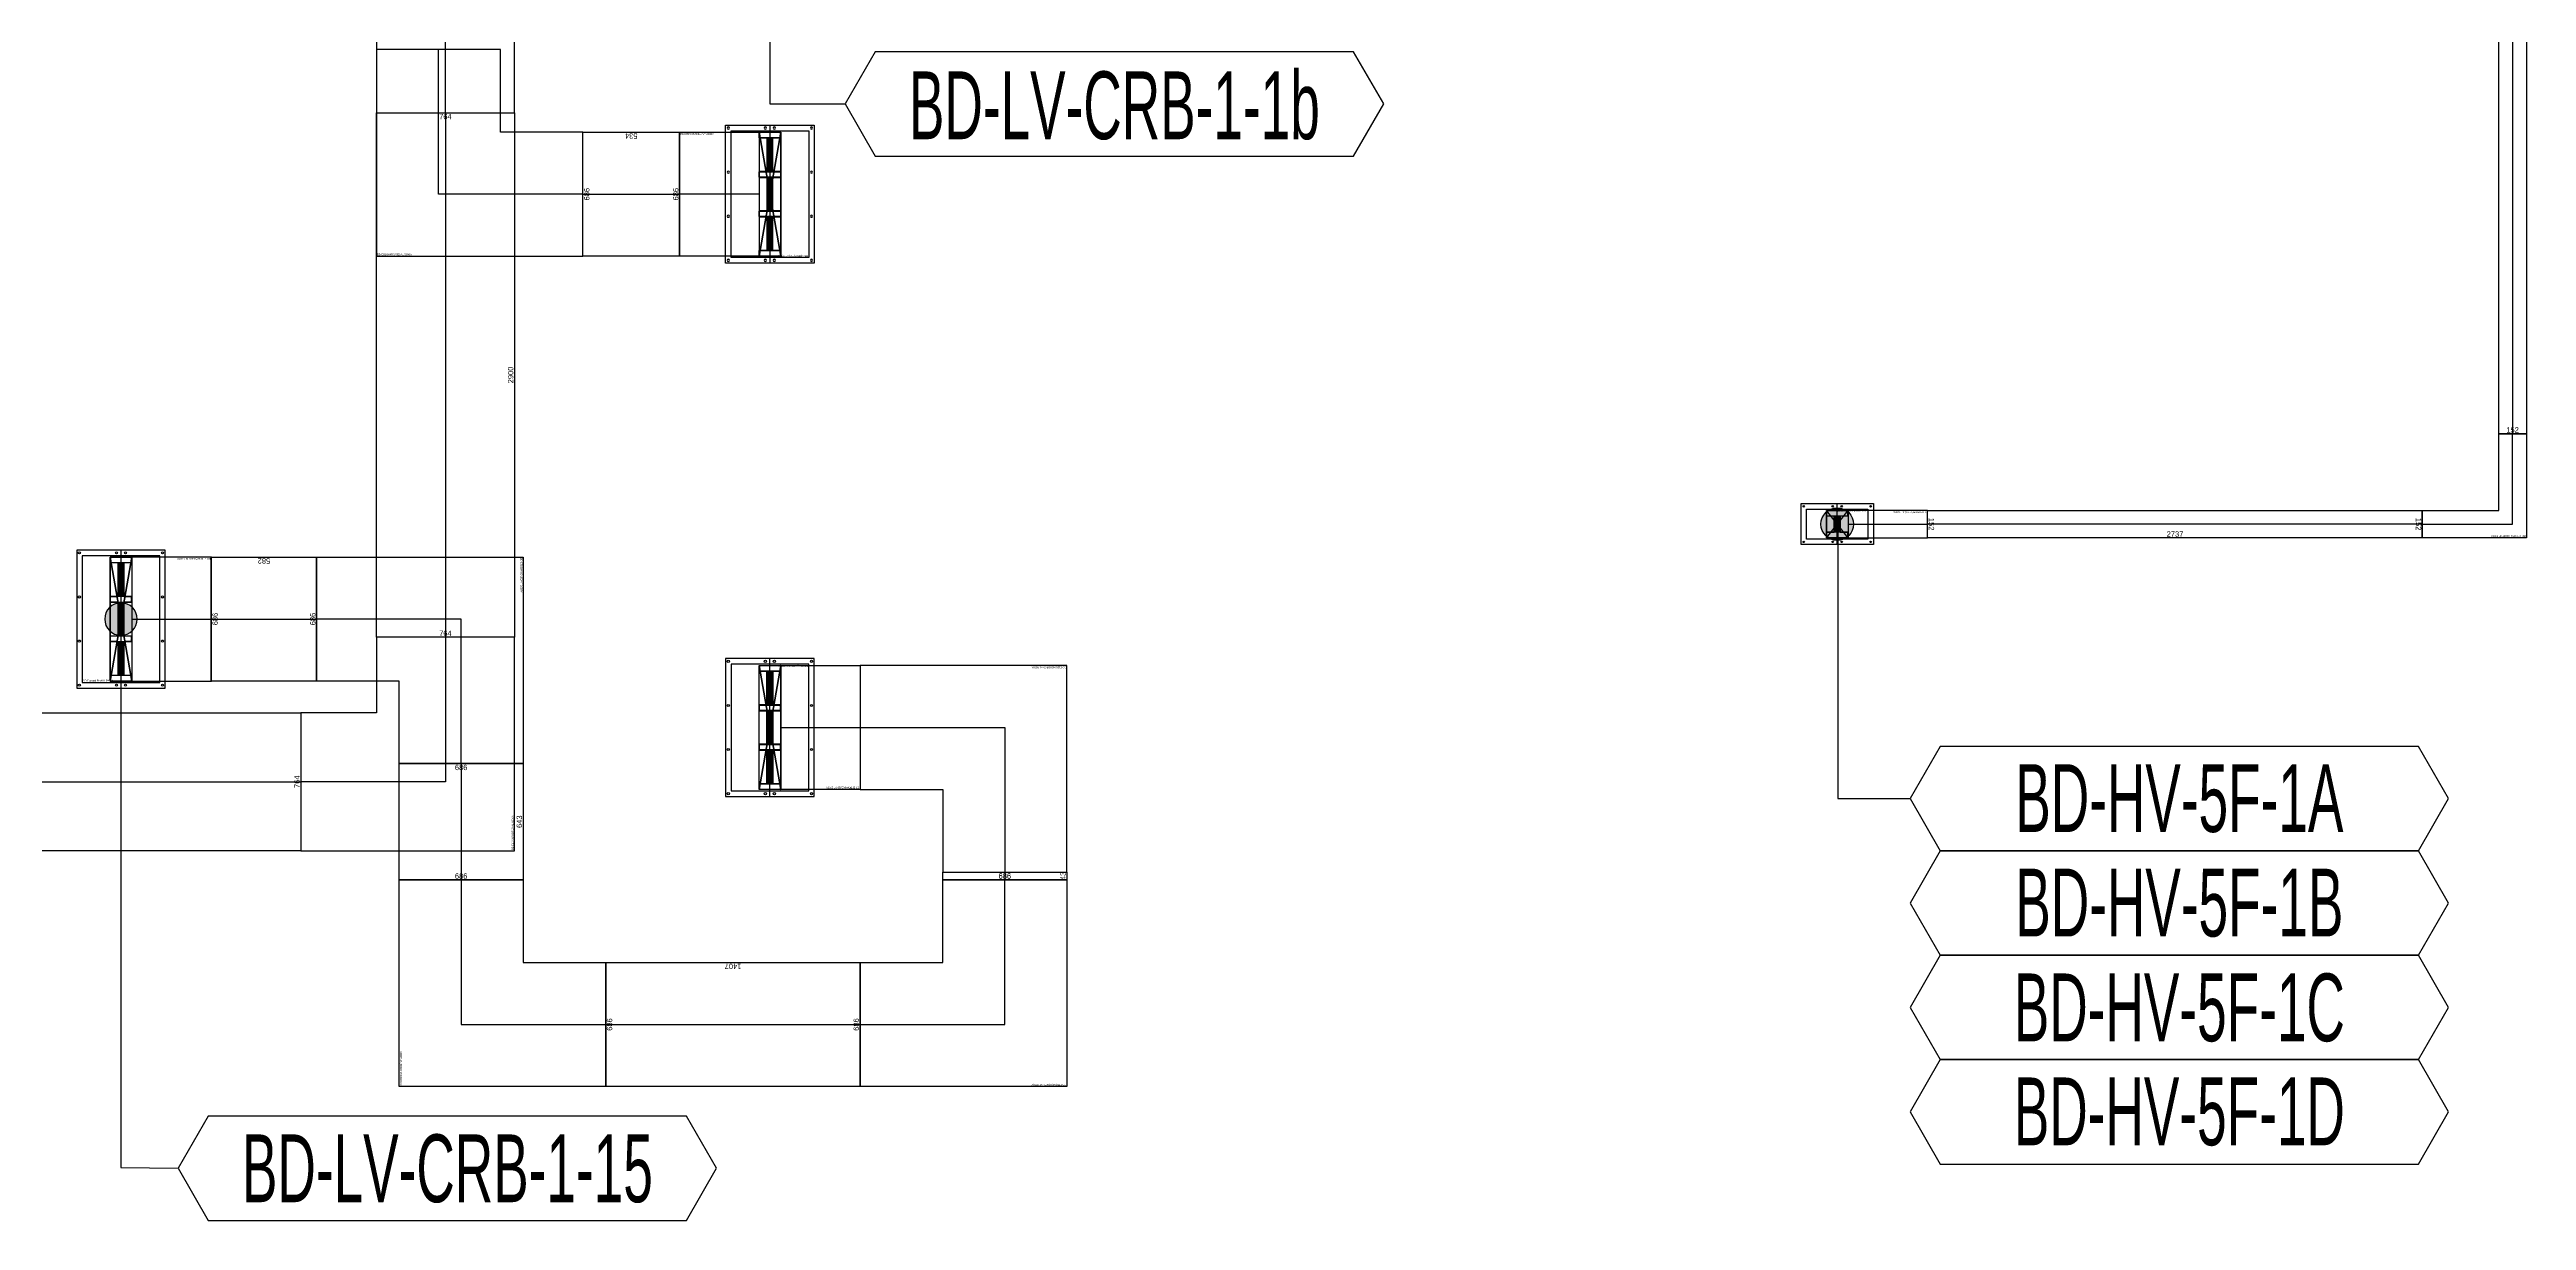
# Model space of a CAD drawing. Header units: millimetres. Extents: x 28486 to 374549, y -351975 to 868946.
# Drawn here: x 137914 to 151617, y -244622 to -238145 of the extents above; entities that cross this region are included whole.
import ezdxf
from ezdxf.enums import TextEntityAlignment as Align

# ---------------------------------------------------------------- set-up
doc = ezdxf.new("R2010")
doc.units = ezdxf.units.MM
doc.header["$LTSCALE"] = 150
doc.layers.get('Defpoints').update_dxf_attribs({"color": 150})
for name, color, linetype in [('-----27 Bus Duct_HV_IT BACK UP B', 3, 'Continuous'), ('-----27 Bus Duct_LV_380-220V', 200, 'Continuous'), ('-----27 Bus Duct_LV_380-220V_UT', 41, 'Continuous'), ('-----27 Bus Duct_LV_380-220V_UT B', 71, 'Continuous'), ('-----29 주기', 1, 'Continuous'), ('-----30 Text', 2, 'Continuous'), ('-----99 Cable Schedule', 2, 'Continuous')]:
    doc.layers.add(name, color=color, linetype=linetype)
doc.styles.add('ELEC', font='')
doc.styles.get("Standard").update_dxf_attribs({"font": ''})
doc.styles.get('ELEC').set_extended_font_data('Dotum')
doc.styles.get('Standard').set_extended_font_data('Dotum')
doc.dimstyles.new('전기통신참고용-치수', dxfattribs={"dimscale": 15, "dimtxt": 2, "dimasz": 0, "dimexe": 0, "dimexo": 0, "dimgap": 0.4, "dimtad": 4, "dimdec": 0, "dimzin": 0, "dimdsep": 46, "dimtxsty": 'Standard', "dimblk": 'NONE', "dimcen": 0, "dimse1": 1, "dimse2": 1, "dimsd1": 1, "dimsd2": 1, "dimclrd": 8, "dimclre": 8, "dimclrt": 8, "dimadec": 0, "dimazin": 0, "dimtfac": 1, "dimtdec": 0, "dimtix": 1, "dimtmove": 2, "dimatfit": 0, "dimldrblk": 'NONE', "dimfxl": 2, "dimtolj": 1, "dimtzin": 0, "dimarcsym": 0})

# ---------------------------------------------------------------- blocks, each defined once
blk = doc.blocks.new('*D712')
at = {"layer": 'Defpoints', "color": 0, "transparency": 16777216}
for p in [(0, 13651), (764, 13651), (764, 13651)]:
    blk.add_point(p, dxfattribs=at)
at = {"color": 0, "transparency": 16777216, "insert": (382, 13630), "char_height": 30, "attachment_point": 5}
blk.add_mtext('\\A1;{\\C0;764}', dxfattribs=at)
blk = doc.blocks.new('_None')
blk = doc.blocks.new('*D713')
at = {"layer": 'Defpoints', "color": 0, "transparency": 16777216}
for p in [(764, 13651), (764, 13651), (764, 10751)]:
    blk.add_point(p, dxfattribs=at)
at = {"color": 0, "transparency": 16777216, "insert": (743, 12201), "char_height": 30, "attachment_point": 5, "rotation": 90}
blk.add_mtext('\\A1;{\\C0;2900}', dxfattribs=at)
blk = doc.blocks.new('*D714')
at = {"layer": 'Defpoints', "color": 0, "transparency": 16777216}
for p in [(0, 10751), (764, 10751), (764, 10751)]:
    blk.add_point(p, dxfattribs=at)
at = {"color": 0, "transparency": 16777216, "insert": (382, 10772), "char_height": 30, "attachment_point": 5}
blk.add_mtext('\\A1;{\\C0;764}', dxfattribs=at)
blk = doc.blocks.new('*U66')
at = {"color": 1}
for p, q in [((60, 76), (-60, -76)), ((-60, 76), (60, -76))]:
    blk.add_line(p, q, dxfattribs=at)
at = {"color": 0}
blk.add_line((0, 113.5), (0, -113.5), dxfattribs=at)
for points in [[(200, -113.5), (-200, -113.5), (-200, 113.5), (200, 113.5)], [(170, -83.5), (-170, -83.5), (-170, 83.5), (170, 83.5)]]:
    blk.add_lwpolyline(points, close=True, dxfattribs=at)
at = {"color": 1}
blk.add_lwpolyline([(60, -76), (-60, -76), (-60, 76), (60, 76)], close=True, dxfattribs=at)
for points in [[(-60, -46, -0.41421356), (-58, -44), (-17.2, -44, 0.41421356), (-16.2, -43), (-16.2, 43, 0.41421356), (-17.2, 44), (-58, 44, -0.41421356), (-60, 46), (-60, 76, -0.41421356), (-59, 75), (-59, 46, 0.41421356), (-58, 45), (58, 45, 0.41421356), (59, 46), (59, 75, -0.41421356), (60, 76), (60, 46, -0.41421356), (58, 44), (17.2, 44, 0.41421356), (16.2, 43), (16.2, -43, 0.41421356), (17.2, -44), (58, -44, -0.41421356), (60, -46), (60, -76, -0.41421356), (59, -75), (59, -46, 0.41421356), (58, -45), (-58, -45, 0.41421356), (-59, -46), (-59, -75, -0.41421356), (-60, -76), (-60, -76), (-60, -76), (-60, -76)], [(-15.2, -43), (-15.2, 43, -0.41421356), (-14.2, 44), (14.2, 44, -0.41421356), (15.2, 43), (15.2, -43, -0.41421356), (14.2, -44), (-14.2, -44, -0.41421356)], [(-14.2, -42), (-14.2, 42, -0.41421356), (-13.2, 43), (-8.85, 43, -0.41421356), (-7.85, 42), (-7.85, -42, -0.41421356), (-8.85, -43), (-13.2, -43, -0.41421356)], [(-6.85, -42), (-6.85, 42, -0.41421356), (-5.85, 43), (-1.5, 43, -0.41421356), (-0.5, 42), (-0.5, -42, -0.41421356), (-1.5, -43), (-5.85, -43, -0.41421356)], [(0.5, -42), (0.5, 42, -0.41421356), (1.5, 43), (5.85, 43, -0.41421356), (6.85, 42), (6.85, -42, -0.41421356), (5.85, -43), (1.5, -43, -0.41421356)], [(7.85, -42), (7.85, 42, -0.41421356), (8.85, 43), (13.2, 43, -0.41421356), (14.2, 42), (14.2, -42, -0.41421356), (13.2, -43), (8.85, -43, -0.41421356)]]:
    blk.add_lwpolyline(points, format="xyb", close=True, dxfattribs=at)
at = {"color": 0}
for centre in [(-185, 98.5), (-25, 98.5), (25, 98.5), (185, 98.5), (-185, -98.5), (-25, -98.5), (25, -98.5), (185, -98.5)]:
    blk.add_circle(centre, 4, dxfattribs=at)
at = {"color": 0, "style": 'ELEC'}
blk.add_text('BD Flanged End-AL 1000A', height=10, dxfattribs=at).set_placement((-165, -73.5), align=Align.MIDDLE_LEFT)
blk = doc.blocks.new('*U67')
at = {"color": 1}
for p, q in [((340, 76), (220, -76)), ((220, 76), (340, -76))]:
    blk.add_line(p, q, dxfattribs=at)
at = {"color": 0}
blk.add_lwpolyline([(-220, -76), (220, -76), (220, 76), (-220, 76)], close=True, dxfattribs=at)
at = {"color": 1}
blk.add_lwpolyline([(220, 0), (-220, 0)], dxfattribs=at)
at = {"color": 0}
blk.add_lwpolyline([(220, -76), (340, -76), (340, 76), (220, 76)], dxfattribs=at)
at = {"color": 1}
for points in [[(220, -46, -0.41421356), (222, -44), (262.8, -44, 0.41421356), (263.8, -43), (263.8, 43, 0.41421356), (262.8, 44), (222, 44, -0.41421356), (220, 46), (220, 76, -0.41421356), (221, 75), (221, 46, 0.41421356), (222, 45), (338, 45, 0.41421356), (339, 46), (339, 75, -0.41421356), (340, 76), (340, 46, -0.41421356), (338, 44), (297.2, 44, 0.41421356), (296.2, 43), (296.2, -43, 0.41421356), (297.2, -44), (338, -44, -0.41421356), (340, -46), (340, -76, -0.41421356), (339, -75), (339, -46, 0.41421356), (338, -45), (222, -45, 0.41421356), (221, -46), (221, -75, -0.41421356), (220, -76), (220, -76), (220, -76), (220, -76)], [(264.8, -43), (264.8, 43, -0.41421356), (265.8, 44), (294.2, 44, -0.41421356), (295.2, 43), (295.2, -43, -0.41421356), (294.2, -44), (265.8, -44, -0.41421356)], [(265.8, -42), (265.8, 42, -0.41421356), (266.8, 43), (271.15, 43, -0.41421356), (272.15, 42), (272.15, -42, -0.41421356), (271.15, -43), (266.8, -43, -0.41421356)], [(273.15, -42), (273.15, 42, -0.41421356), (274.15, 43), (278.5, 43, -0.41421356), (279.5, 42), (279.5, -42, -0.41421356), (278.5, -43), (274.15, -43, -0.41421356)], [(280.5, -42), (280.5, 42, -0.41421356), (281.5, 43), (285.85, 43, -0.41421356), (286.85, 42), (286.85, -42, -0.41421356), (285.85, -43), (281.5, -43, -0.41421356)], [(287.85, -42), (287.85, 42, -0.41421356), (288.85, 43), (293.2, 43, -0.41421356), (294.2, 42), (294.2, -42, -0.41421356), (293.2, -43), (288.85, -43, -0.41421356)]]:
    blk.add_lwpolyline(points, format="xyb", close=True, dxfattribs=at)
at = {"color": 0, "style": 'ELEC'}
blk.add_text('BD ELBOW(VERT)-AL 1000A', height=10, dxfattribs=at).set_placement((-215, -66), align=Align.MIDDLE_LEFT)
blk = doc.blocks.new('*D604')
at = {"layer": 'Defpoints', "color": 0, "transparency": 16777216}
for p in [(0, 28), (152, 28), (152, 28)]:
    blk.add_point(p, dxfattribs=at)
at = {"color": 0, "transparency": 16777216, "insert": (76, 7), "char_height": 30, "attachment_point": 5}
blk.add_mtext('\\A1;{\\C0;152}', dxfattribs=at)
blk = doc.blocks.new('*D605')
at = {"layer": 'Defpoints', "color": 0, "transparency": 16777216}
for p in [(152, 28), (152, 28), (152, -2709)]:
    blk.add_point(p, dxfattribs=at)
at = {"color": 0, "transparency": 16777216, "insert": (131, -1340), "char_height": 30, "attachment_point": 5, "rotation": 90}
blk.add_mtext('\\A1;{\\C0;2737}', dxfattribs=at)
blk = doc.blocks.new('*D606')
at = {"layer": 'Defpoints', "color": 0, "transparency": 16777216}
for p in [(0, -2709), (152, -2709), (152, -2709)]:
    blk.add_point(p, dxfattribs=at)
at = {"color": 0, "transparency": 16777216, "insert": (76, -2688), "char_height": 30, "attachment_point": 5}
blk.add_mtext('\\A1;{\\C0;152}', dxfattribs=at)
blk = doc.blocks.new('A$C9a0ab699')
h = blk.add_hatch(color=0)
edge = h.paths.add_edge_path()
edge.add_arc((0, 0), 64, 720, 1080, ccw=False)
at = {"color": 0}
blk.add_circle((0, 0), 64, dxfattribs=at)
blk = doc.blocks.new('*U68')
at = {"color": 0}
blk.add_lwpolyline([(-76, -76), (500, -76), (500, 76), (76, 76), (76, 500), (-76, 500)], close=True, dxfattribs=at)
at = {"color": 1}
blk.add_lwpolyline([(500, 0), (0, 0), (0, 500)], dxfattribs=at)
at = {"color": 0, "style": 'ELEC'}
blk.add_text('BD ELBOW(HORIZ)-AL 1000A', height=10, dxfattribs=at).set_placement((-71, -66), align=Align.MIDDLE_LEFT)
blk = doc.blocks.new('*D600')
at = {"layer": 'Defpoints', "color": 0, "transparency": 16777216}
for p in [(0, 38737), (152, 38737), (152, 38737)]:
    blk.add_point(p, dxfattribs=at)
at = {"color": 0, "transparency": 16777216, "insert": (76, 38716), "char_height": 30, "attachment_point": 5}
blk.add_mtext('\\A1;{\\C0;152}', dxfattribs=at)
blk = doc.blocks.new('*D601')
at = {"layer": 'Defpoints', "color": 0, "transparency": 16777216}
for p in [(152, 38737), (152, 38737), (152, 28551)]:
    blk.add_point(p, dxfattribs=at)
at = {"color": 0, "transparency": 16777216, "insert": (131, 33644), "char_height": 30, "attachment_point": 5, "rotation": 90}
blk.add_mtext('\\A1;{\\C0;10186}', dxfattribs=at)
blk = doc.blocks.new('*D602')
at = {"layer": 'Defpoints', "color": 0, "transparency": 16777216}
for p in [(0, 28551), (152, 28551), (152, 28551)]:
    blk.add_point(p, dxfattribs=at)
at = {"color": 0, "transparency": 16777216, "insert": (76, 28572), "char_height": 30, "attachment_point": 5}
blk.add_mtext('\\A1;{\\C0;152}', dxfattribs=at)
blk = doc.blocks.new('*U79')
at = {"color": 1}
for p, q in [((60, 343), (-60, -343)), ((-60, 343), (60, -343))]:
    blk.add_line(p, q, dxfattribs=at)
at = {"color": 0}
blk.add_line((0, 381.5), (0, -381.5), dxfattribs=at)
for points in [[(-245, -381.5), (245, -381.5), (245, 381.5), (-245, 381.5)], [(-215, -350.5), (215, -350.5), (215, 350.5), (-215, 350.5)]]:
    blk.add_lwpolyline(points, close=True, dxfattribs=at)
at = {"color": 1}
blk.add_lwpolyline([(60, -343), (-60, -343), (-60, 343), (60, 343)], close=True, dxfattribs=at)
for points in [[(-60, 123, -0.41421356), (-58, 125), (-17.2, 125, 0.41421356), (-16.2, 126), (-16.2, 310, 0.41421356), (-17.2, 311), (-58, 311, -0.41421356), (-60, 313), (-60, 343, -0.41421356), (-59, 342), (-59, 313, 0.41421356), (-58, 312), (58, 312, 0.41421356), (59, 313), (59, 342, -0.41421356), (60, 343), (60, 313, -0.41421356), (58, 311), (17.2, 311, 0.41421356), (16.2, 310), (16.2, 126, 0.41421356), (17.2, 125), (58, 125, -0.41421356), (60, 123), (60, 111, -0.41421356), (59, 112), (59, 123, 0.41421356), (58, 124), (-58, 124, 0.41421356), (-59, 123), (-59, 112, -0.41421356), (-60, 111), (-60, 111), (-60, 111), (-60, 111)], [(-15.2, 126), (-15.2, 310, -0.41421356), (-14.2, 311), (14.2, 311, -0.41421356), (15.2, 310), (15.2, 126, -0.41421356), (14.2, 125), (-14.2, 125, -0.41421356)], [(-14.2, 127), (-14.2, 309, -0.41421356), (-13.2, 310), (-8.85, 310, -0.41421356), (-7.85, 309), (-7.85, 127, -0.41421356), (-8.85, 126), (-13.2, 126, -0.41421356)], [(-6.85, 127), (-6.85, 309, -0.41421356), (-5.85, 310), (-1.5, 310, -0.41421356), (-0.5, 309), (-0.5, 127, -0.41421356), (-1.5, 126), (-5.85, 126, -0.41421356)], [(0.5, 127), (0.5, 309, -0.41421356), (1.5, 310), (5.85, 310, -0.41421356), (6.85, 309), (6.85, 127, -0.41421356), (5.85, 126), (1.5, 126, -0.41421356)], [(7.85, 127), (7.85, 309, -0.41421356), (8.85, 310), (13.2, 310, -0.41421356), (14.2, 309), (14.2, 127, -0.41421356), (13.2, 126), (8.85, 126, -0.41421356)], [(-60, -95, -0.41421356), (-58, -93), (-17.2, -93, 0.41421356), (-16.2, -92), (-16.2, 92, 0.41421356), (-17.2, 93), (-58, 93, -0.41421356), (-60, 95), (-60, 109, -0.41421356), (-59, 108), (-59, 95, 0.41421356), (-58, 94), (58, 94, 0.41421356), (59, 95), (59, 108, -0.41421356), (60, 109), (60, 95, -0.41421356), (58, 93), (17.2, 93, 0.41421356), (16.2, 92), (16.2, -92, 0.41421356), (17.2, -93), (58, -93, -0.41421356), (60, -95), (60, -108, -0.41421356), (59, -107), (59, -95, 0.41421356), (58, -94), (-58, -94, 0.41421356), (-59, -95), (-59, -107, -0.41421356), (-60, -108), (-60, -108), (-60, -108), (-60, -108)], [(-15.2, -92), (-15.2, 92, -0.41421356), (-14.2, 93), (14.2, 93, -0.41421356), (15.2, 92), (15.2, -92, -0.41421356), (14.2, -93), (-14.2, -93, -0.41421356)], [(-14.2, -91), (-14.2, 91, -0.41421356), (-13.2, 92), (-8.85, 92, -0.41421356), (-7.85, 91), (-7.85, -91, -0.41421356), (-8.85, -92), (-13.2, -92, -0.41421356)], [(-6.85, -91), (-6.85, 91, -0.41421356), (-5.85, 92), (-1.5, 92, -0.41421356), (-0.5, 91), (-0.5, -91, -0.41421356), (-1.5, -92), (-5.85, -92, -0.41421356)], [(0.5, -91), (0.5, 91, -0.41421356), (1.5, 92), (5.85, 92, -0.41421356), (6.85, 91), (6.85, -91, -0.41421356), (5.85, -92), (1.5, -92, -0.41421356)], [(7.85, -91), (7.85, 91, -0.41421356), (8.85, 92), (13.2, 92, -0.41421356), (14.2, 91), (14.2, -91, -0.41421356), (13.2, -92), (8.85, -92, -0.41421356)], [(-60, -313, -0.41421356), (-58, -311), (-17.2, -311, 0.41421356), (-16.2, -310), (-16.2, -126, 0.41421356), (-17.2, -125), (-58, -125, -0.41421356), (-60, -123), (-60, -110, -0.41421356), (-59, -111), (-59, -123, 0.41421356), (-58, -124), (58, -124, 0.41421356), (59, -123), (59, -111, -0.41421356), (60, -110), (60, -123, -0.41421356), (58, -125), (17.2, -125, 0.41421356), (16.2, -126), (16.2, -310, 0.41421356), (17.2, -311), (58, -311, -0.41421356), (60, -313), (60, -343, -0.41421356), (59, -342), (59, -313, 0.41421356), (58, -312), (-58, -312, 0.41421356), (-59, -313), (-59, -342, -0.41421356), (-60, -343), (-60, -343), (-60, -343), (-60, -343)], [(-15.2, -310), (-15.2, -126, -0.41421356), (-14.2, -125), (14.2, -125, -0.41421356), (15.2, -126), (15.2, -310, -0.41421356), (14.2, -311), (-14.2, -311, -0.41421356)], [(-14.2, -309), (-14.2, -127, -0.41421356), (-13.2, -126), (-8.85, -126, -0.41421356), (-7.85, -127), (-7.85, -309, -0.41421356), (-8.85, -310), (-13.2, -310, -0.41421356)], [(-6.85, -309), (-6.85, -127, -0.41421356), (-5.85, -126), (-1.5, -126, -0.41421356), (-0.5, -127), (-0.5, -309, -0.41421356), (-1.5, -310), (-5.85, -310, -0.41421356)], [(0.5, -309), (0.5, -127, -0.41421356), (1.5, -126), (5.85, -126, -0.41421356), (6.85, -127), (6.85, -309, -0.41421356), (5.85, -310), (1.5, -310, -0.41421356)], [(7.85, -309), (7.85, -127, -0.41421356), (8.85, -126), (13.2, -126, -0.41421356), (14.2, -127), (14.2, -309, -0.41421356), (13.2, -310), (8.85, -310, -0.41421356)]]:
    blk.add_lwpolyline(points, format="xyb", close=True, dxfattribs=at)
at = {"color": 0}
for centre in [(-230, 366), (-25, 366), (25, 366), (230, 366), (-230, 122), (230, 122), (-230, -122), (230, -122), (-230, -366), (-25, -366), (25, -366), (230, -366)]:
    blk.add_circle(centre, 6, dxfattribs=at)
at = {"color": 0, "style": 'ELEC'}
blk.add_text('BD Flanged End-AL 5000A', height=10, dxfattribs=at).set_placement((-210, -340.5), align=Align.MIDDLE_LEFT)
blk = doc.blocks.new('*U69')
at = {"color": 1}
for p, q in [((340, 343), (220, -343)), ((220, 343), (340, -343))]:
    blk.add_line(p, q, dxfattribs=at)
at = {"color": 0}
blk.add_lwpolyline([(-220, -343), (220, -343), (220, 343), (-220, 343)], close=True, dxfattribs=at)
blk.add_lwpolyline([(220, -343), (340, -343), (340, 343), (220, 343)], dxfattribs=at)
at = {"color": 1}
for points in [[(220, 123, -0.41421356), (222, 125), (262.8, 125, 0.41421356), (263.8, 126), (263.8, 310, 0.41421356), (262.8, 311), (222, 311, -0.41421356), (220, 313), (220, 343, -0.41421356), (221, 342), (221, 313, 0.41421356), (222, 312), (338, 312, 0.41421356), (339, 313), (339, 342, -0.41421356), (340, 343), (340, 313, -0.41421356), (338, 311), (297.2, 311, 0.41421356), (296.2, 310), (296.2, 126, 0.41421356), (297.2, 125), (338, 125, -0.41421356), (340, 123), (340, 111, -0.41421356), (339, 112), (339, 123, 0.41421356), (338, 124), (222, 124, 0.41421356), (221, 123), (221, 112, -0.41421356), (220, 111), (220, 111), (220, 111), (220, 111)], [(264.8, 126), (264.8, 310, -0.41421356), (265.8, 311), (294.2, 311, -0.41421356), (295.2, 310), (295.2, 126, -0.41421356), (294.2, 125), (265.8, 125, -0.41421356)], [(265.8, 127), (265.8, 309, -0.41421356), (266.8, 310), (271.15, 310, -0.41421356), (272.15, 309), (272.15, 127, -0.41421356), (271.15, 126), (266.8, 126, -0.41421356)], [(273.15, 127), (273.15, 309, -0.41421356), (274.15, 310), (278.5, 310, -0.41421356), (279.5, 309), (279.5, 127, -0.41421356), (278.5, 126), (274.15, 126, -0.41421356)], [(280.5, 127), (280.5, 309, -0.41421356), (281.5, 310), (285.85, 310, -0.41421356), (286.85, 309), (286.85, 127, -0.41421356), (285.85, 126), (281.5, 126, -0.41421356)], [(287.85, 127), (287.85, 309, -0.41421356), (288.85, 310), (293.2, 310, -0.41421356), (294.2, 309), (294.2, 127, -0.41421356), (293.2, 126), (288.85, 126, -0.41421356)], [(220, -95, -0.41421356), (222, -93), (262.8, -93, 0.41421356), (263.8, -92), (263.8, 92, 0.41421356), (262.8, 93), (222, 93, -0.41421356), (220, 95), (220, 109, -0.41421356), (221, 108), (221, 95, 0.41421356), (222, 94), (338, 94, 0.41421356), (339, 95), (339, 108, -0.41421356), (340, 109), (340, 95, -0.41421356), (338, 93), (297.2, 93, 0.41421356), (296.2, 92), (296.2, -92, 0.41421356), (297.2, -93), (338, -93, -0.41421356), (340, -95), (340, -108, -0.41421356), (339, -107), (339, -95, 0.41421356), (338, -94), (222, -94, 0.41421356), (221, -95), (221, -107, -0.41421356), (220, -108), (220, -108), (220, -108), (220, -108)], [(264.8, -92), (264.8, 92, -0.41421356), (265.8, 93), (294.2, 93, -0.41421356), (295.2, 92), (295.2, -92, -0.41421356), (294.2, -93), (265.8, -93, -0.41421356)], [(265.8, -91), (265.8, 91, -0.41421356), (266.8, 92), (271.15, 92, -0.41421356), (272.15, 91), (272.15, -91, -0.41421356), (271.15, -92), (266.8, -92, -0.41421356)], [(273.15, -91), (273.15, 91, -0.41421356), (274.15, 92), (278.5, 92, -0.41421356), (279.5, 91), (279.5, -91, -0.41421356), (278.5, -92), (274.15, -92, -0.41421356)], [(280.5, -91), (280.5, 91, -0.41421356), (281.5, 92), (285.85, 92, -0.41421356), (286.85, 91), (286.85, -91, -0.41421356), (285.85, -92), (281.5, -92, -0.41421356)], [(287.85, -91), (287.85, 91, -0.41421356), (288.85, 92), (293.2, 92, -0.41421356), (294.2, 91), (294.2, -91, -0.41421356), (293.2, -92), (288.85, -92, -0.41421356)], [(220, -313, -0.41421356), (222, -311), (262.8, -311, 0.41421356), (263.8, -310), (263.8, -126, 0.41421356), (262.8, -125), (222, -125, -0.41421356), (220, -123), (220, -110, -0.41421356), (221, -111), (221, -123, 0.41421356), (222, -124), (338, -124, 0.41421356), (339, -123), (339, -111, -0.41421356), (340, -110), (340, -123, -0.41421356), (338, -125), (297.2, -125, 0.41421356), (296.2, -126), (296.2, -310, 0.41421356), (297.2, -311), (338, -311, -0.41421356), (340, -313), (340, -343, -0.41421356), (339, -342), (339, -313, 0.41421356), (338, -312), (222, -312, 0.41421356), (221, -313), (221, -342, -0.41421356), (220, -343), (220, -343), (220, -343), (220, -343)], [(264.8, -310), (264.8, -126, -0.41421356), (265.8, -125), (294.2, -125, -0.41421356), (295.2, -126), (295.2, -310, -0.41421356), (294.2, -311), (265.8, -311, -0.41421356)], [(265.8, -309), (265.8, -127, -0.41421356), (266.8, -126), (271.15, -126, -0.41421356), (272.15, -127), (272.15, -309, -0.41421356), (271.15, -310), (266.8, -310, -0.41421356)], [(273.15, -309), (273.15, -127, -0.41421356), (274.15, -126), (278.5, -126, -0.41421356), (279.5, -127), (279.5, -309, -0.41421356), (278.5, -310), (274.15, -310, -0.41421356)], [(280.5, -309), (280.5, -127, -0.41421356), (281.5, -126), (285.85, -126, -0.41421356), (286.85, -127), (286.85, -309, -0.41421356), (285.85, -310), (281.5, -310, -0.41421356)], [(287.85, -309), (287.85, -127, -0.41421356), (288.85, -126), (293.2, -126, -0.41421356), (294.2, -127), (294.2, -309, -0.41421356), (293.2, -310), (288.85, -310, -0.41421356)]]:
    blk.add_lwpolyline(points, format="xyb", close=True, dxfattribs=at)
blk.add_lwpolyline([(220, 0), (-220, 0)], dxfattribs=at)
at = {"color": 0, "style": 'ELEC'}
blk.add_text('BD ELBOW(VERT)-AL 5000A', height=10, dxfattribs=at).set_placement((-215, -333), align=Align.MIDDLE_LEFT)
blk = doc.blocks.new('*U21')
at = {"color": 0}
blk.add_lwpolyline([(-800, -382), (-382, -382), (-382, -800), (382, -800), (382, -382), (800, -382), (800, 382), (-800, 382)], close=True, dxfattribs=at)
at = {"color": 1}
for points in [[(-800, 0), (800, 0)], [(0, 0), (0, -800)]]:
    blk.add_lwpolyline(points, dxfattribs=at)
at = {"color": 0, "style": 'ELEC'}
blk.add_text('BD TEE(HORIZ)-AL 6300A', height=10, dxfattribs=at).set_placement((0, 10), align=Align.MIDDLE)
blk = doc.blocks.new('*D700')
at = {"layer": 'Defpoints', "color": 0, "transparency": 16777216}
for p in [(0, 9085), (764, 9085), (764, 9085)]:
    blk.add_point(p, dxfattribs=at)
at = {"color": 0, "transparency": 16777216, "insert": (382, 9064), "char_height": 30, "attachment_point": 5}
blk.add_mtext('\\A1;{\\C0;764}', dxfattribs=at)
blk = doc.blocks.new('*D701')
at = {"layer": 'Defpoints', "color": 0, "transparency": 16777216}
for p in [(764, 9085), (764, 9085), (764, 1279)]:
    blk.add_point(p, dxfattribs=at)
at = {"color": 0, "transparency": 16777216, "insert": (743, 5182), "char_height": 30, "attachment_point": 5, "rotation": 90}
blk.add_mtext('\\A1;{\\C0;7805}', dxfattribs=at)
blk = doc.blocks.new('*D702')
at = {"layer": 'Defpoints', "color": 0, "transparency": 16777216}
for p in [(0, 1279), (764, 1279), (764, 1279)]:
    blk.add_point(p, dxfattribs=at)
at = {"color": 0, "transparency": 16777216, "insert": (382, 1300), "char_height": 30, "attachment_point": 5}
blk.add_mtext('\\A1;{\\C0;764}', dxfattribs=at)
blk = doc.blocks.new('*U15')
at = {"color": 0}
blk.add_lwpolyline([(-382, -382), (800, -382), (800, 382), (382, 382), (382, 800), (-382, 800)], close=True, dxfattribs=at)
at = {"color": 1}
blk.add_lwpolyline([(800, 0), (0, 0), (0, 800)], dxfattribs=at)
at = {"color": 0, "style": 'ELEC'}
blk.add_text('BD ELBOW(HORIZ)-AL 6300A', height=10, dxfattribs=at).set_placement((-377, -372), align=Align.MIDDLE_LEFT)
blk = doc.blocks.new('*U74')
at = {"color": 0}
blk.add_lwpolyline([(-343, -343), (800, -343), (800, 343), (343, 343), (343, 800), (-343, 800)], close=True, dxfattribs=at)
at = {"color": 1}
blk.add_lwpolyline([(800, 0), (0, 0), (0, 800)], dxfattribs=at)
at = {"color": 0, "style": 'ELEC'}
blk.add_text('BD ELBOW(HORIZ)-AL 5000A', height=10, dxfattribs=at).set_placement((-338, -333), align=Align.MIDDLE_LEFT)
blk = doc.blocks.new('*D992')
at = {"layer": 'Defpoints', "color": 0, "transparency": 16777216}
for p in [(0, 45395), (686, 45395), (686, 45395)]:
    blk.add_point(p, dxfattribs=at)
at = {"color": 0, "transparency": 16777216, "insert": (343, 45374), "char_height": 30, "attachment_point": 5}
blk.add_mtext('\\A1;{\\C0;686}', dxfattribs=at)
blk = doc.blocks.new('*D993')
at = {"layer": 'Defpoints', "color": 0, "transparency": 16777216}
for p in [(686, 45395), (686, 45395), (686, 44861)]:
    blk.add_point(p, dxfattribs=at)
at = {"color": 0, "transparency": 16777216, "insert": (665, 45128), "char_height": 30, "attachment_point": 5, "rotation": 90}
blk.add_mtext('\\A1;{\\C0;534}', dxfattribs=at)
blk = doc.blocks.new('*D994')
at = {"layer": 'Defpoints', "color": 0, "transparency": 16777216}
for p in [(0, 44861), (686, 44861), (686, 44861)]:
    blk.add_point(p, dxfattribs=at)
at = {"color": 0, "transparency": 16777216, "insert": (343, 44882), "char_height": 30, "attachment_point": 5}
blk.add_mtext('\\A1;{\\C0;686}', dxfattribs=at)
blk = doc.blocks.new('*D454')
at = {"layer": 'Defpoints', "color": 0, "transparency": 16777216}
for p in [(0, -1840), (686, -1840), (686, -1840)]:
    blk.add_point(p, dxfattribs=at)
at = {"color": 0, "transparency": 16777216, "insert": (343, -1861), "char_height": 30, "attachment_point": 5}
blk.add_mtext('\\A1;{\\C0;686}', dxfattribs=at)
blk = doc.blocks.new('*D455')
at = {"layer": 'Defpoints', "color": 0, "transparency": 16777216}
for p in [(686, -1840), (686, -1840), (686, -2422)]:
    blk.add_point(p, dxfattribs=at)
at = {"color": 0, "transparency": 16777216, "insert": (665, -2131), "char_height": 30, "attachment_point": 5, "rotation": 90}
blk.add_mtext('\\A1;{\\C0;582}', dxfattribs=at)
blk = doc.blocks.new('*D456')
at = {"layer": 'Defpoints', "color": 0, "transparency": 16777216}
for p in [(0, -2422), (686, -2422), (686, -2422)]:
    blk.add_point(p, dxfattribs=at)
at = {"color": 0, "transparency": 16777216, "insert": (343, -2401), "char_height": 30, "attachment_point": 5}
blk.add_mtext('\\A1;{\\C0;686}', dxfattribs=at)
blk = doc.blocks.new('*D1024')
at = {"layer": 'Defpoints', "color": 0, "transparency": 16777216}
for p in [(0, -1015), (686, -1015), (686, -1015)]:
    blk.add_point(p, dxfattribs=at)
at = {"color": 0, "transparency": 16777216, "insert": (343, -1036), "char_height": 30, "attachment_point": 5}
blk.add_mtext('\\A1;{\\C0;686}', dxfattribs=at)
blk = doc.blocks.new('*D1025')
at = {"layer": 'Defpoints', "color": 0, "transparency": 16777216}
for p in [(686, -1015), (686, -1015), (686, -2422)]:
    blk.add_point(p, dxfattribs=at)
at = {"color": 0, "transparency": 16777216, "insert": (665, -1719), "char_height": 30, "attachment_point": 5, "rotation": 90}
blk.add_mtext('\\A1;{\\C0;1407}', dxfattribs=at)
blk = doc.blocks.new('*D1026')
at = {"layer": 'Defpoints', "color": 0, "transparency": 16777216}
for p in [(0, -2422), (686, -2422), (686, -2422)]:
    blk.add_point(p, dxfattribs=at)
at = {"color": 0, "transparency": 16777216, "insert": (343, -2401), "char_height": 30, "attachment_point": 5}
blk.add_mtext('\\A1;{\\C0;686}', dxfattribs=at)
blk = doc.blocks.new('*D1016')
at = {"layer": 'Defpoints', "color": 0, "transparency": 16777216}
for p in [(0, -1840), (686, -1840), (686, -1840)]:
    blk.add_point(p, dxfattribs=at)
at = {"color": 0, "transparency": 16777216, "insert": (343, -1861), "char_height": 30, "attachment_point": 5}
blk.add_mtext('\\A1;{\\C0;686}', dxfattribs=at)
blk = doc.blocks.new('*D1017')
at = {"layer": 'Defpoints', "color": 0, "transparency": 16777216}
for p in [(686, -1840), (686, -1840), (686, -1883)]:
    blk.add_point(p, dxfattribs=at)
at = {"color": 0, "transparency": 16777216, "insert": (665, -1861), "char_height": 30, "attachment_point": 5, "rotation": 90}
blk.add_mtext('\\A1;{\\C0;43}', dxfattribs=at)
blk = doc.blocks.new('*D1018')
at = {"layer": 'Defpoints', "color": 0, "transparency": 16777216}
for p in [(0, -1883), (686, -1883), (686, -1883)]:
    blk.add_point(p, dxfattribs=at)
at = {"color": 0, "transparency": 16777216, "insert": (343, -1862), "char_height": 30, "attachment_point": 5}
blk.add_mtext('\\A1;{\\C0;686}', dxfattribs=at)
blk = doc.blocks.new('*D1020')
at = {"layer": 'Defpoints', "color": 0, "transparency": 16777216}
for p in [(0, -1840), (686, -1840), (686, -1840)]:
    blk.add_point(p, dxfattribs=at)
at = {"color": 0, "transparency": 16777216, "insert": (343, -1861), "char_height": 30, "attachment_point": 5}
blk.add_mtext('\\A1;{\\C0;686}', dxfattribs=at)
blk = doc.blocks.new('*D1021')
at = {"layer": 'Defpoints', "color": 0, "transparency": 16777216}
for p in [(686, -1840), (686, -1840), (686, -2483)]:
    blk.add_point(p, dxfattribs=at)
at = {"color": 0, "transparency": 16777216, "insert": (665, -2161), "char_height": 30, "attachment_point": 5, "rotation": 90}
blk.add_mtext('\\A1;{\\C0;643}', dxfattribs=at)
blk = doc.blocks.new('*D1022')
at = {"layer": 'Defpoints', "color": 0, "transparency": 16777216}
for p in [(0, -2483), (686, -2483), (686, -2483)]:
    blk.add_point(p, dxfattribs=at)
at = {"color": 0, "transparency": 16777216, "insert": (343, -2462), "char_height": 30, "attachment_point": 5}
blk.add_mtext('\\A1;{\\C0;686}', dxfattribs=at)
blk = doc.blocks.new('*U711')
at = {"color": 1}
blk.add_line((382, 13651.4), (382, 10751.4), dxfattribs=at)
at = {"color": 0}
blk.add_lwpolyline([(764, 10751.4), (0, 10751.4), (0, 13651.4), (764, 13651.4)], close=True, dxfattribs=at)
for base, p1, p2, override, picture, middle in [((764, 13651.4), (0, 13651.4), (764, 13651.4), {"dimtxsty": 'Standard', "dimclrd": 0, "dimclre": 0, "dimclrt": 0}, '*D712', (382, 13630.3)), ((764, 10751.4), (0, 10751.4), (764, 10751.4), {"dimtad": 1, "dimtxsty": 'Standard', "dimclrd": 0, "dimclre": 0, "dimclrt": 0}, '*D714', (382, 10772.4))]:
    dim = blk.add_linear_dim(base=base, p1=p1, p2=p2, text='{\\C0;<>}', dimstyle='전기통신참고용-치수', override=override, dxfattribs=at)
    dim.commit()
    dim.dimension.update_dxf_attribs({"geometry": picture, "text_midpoint": middle})
dim = blk.add_linear_dim(base=(764, 13651.4), p1=(764, 10751.4), p2=(764, 13651.4), angle=90, text='{\\C0;<>}', dimstyle='전기통신참고용-치수', override={"dimtad": 1, "dimtxsty": 'Standard', "dimclrd": 0, "dimclre": 0, "dimclrt": 0}, dxfattribs=at)
dim.commit()
dim.dimension.update_dxf_attribs({"geometry": '*D713', "text_midpoint": (743, 12201.4)})
blk = doc.blocks.new('*U603')
at = {"color": 1}
blk.add_line((76, 28.3), (76, -2709), dxfattribs=at)
at = {"color": 0}
blk.add_lwpolyline([(152, -2709), (0, -2709), (0, 28.3), (152, 28.3)], close=True, dxfattribs=at)
for base, p1, p2, override, picture, middle in [((152, 28.3), (0, 28.3), (152, 28.3), {"dimtxsty": 'Standard', "dimclrd": 0, "dimclre": 0, "dimclrt": 0}, '*D604', (76, 7.3)), ((152, -2709), (0, -2709), (152, -2709), {"dimtad": 1, "dimtxsty": 'Standard', "dimclrd": 0, "dimclre": 0, "dimclrt": 0}, '*D606', (76, -2688))]:
    dim = blk.add_linear_dim(base=base, p1=p1, p2=p2, text='{\\C0;<>}', dimstyle='전기통신참고용-치수', override=override, dxfattribs=at)
    dim.commit()
    dim.dimension.update_dxf_attribs({"geometry": picture, "text_midpoint": middle})
dim = blk.add_linear_dim(base=(152, 28.3), p1=(152, -2709), p2=(152, 28.3), angle=90, text='{\\C0;<>}', dimstyle='전기통신참고용-치수', override={"dimtad": 1, "dimtxsty": 'Standard', "dimclrd": 0, "dimclre": 0, "dimclrt": 0}, dxfattribs=at)
dim.commit()
dim.dimension.update_dxf_attribs({"geometry": '*D605', "text_midpoint": (131, -1340.3)})
blk = doc.blocks.new('*U599')
at = {"color": 1}
blk.add_line((76, 38736.8), (76, 28550.8), dxfattribs=at)
at = {"color": 0}
blk.add_lwpolyline([(152, 28550.8), (0, 28550.8), (0, 38736.8), (152, 38736.8)], close=True, dxfattribs=at)
for base, p1, p2, override, picture, middle in [((152, 38736.8), (0, 38736.8), (152, 38736.8), {"dimtxsty": 'Standard', "dimclrd": 0, "dimclre": 0, "dimclrt": 0}, '*D600', (76, 38715.7)), ((152, 28550.8), (0, 28550.8), (152, 28550.8), {"dimtad": 1, "dimtxsty": 'Standard', "dimclrd": 0, "dimclre": 0, "dimclrt": 0}, '*D602', (76, 28571.8))]:
    dim = blk.add_linear_dim(base=base, p1=p1, p2=p2, text='{\\C0;<>}', dimstyle='전기통신참고용-치수', override=override, dxfattribs=at)
    dim.commit()
    dim.dimension.update_dxf_attribs({"geometry": picture, "text_midpoint": middle})
dim = blk.add_linear_dim(base=(152, 38736.8), p1=(152, 28550.8), p2=(152, 38736.8), angle=90, text='{\\C0;<>}', dimstyle='전기통신참고용-치수', override={"dimtad": 1, "dimtxsty": 'Standard', "dimclrd": 0, "dimclre": 0, "dimclrt": 0}, dxfattribs=at)
dim.commit()
dim.dimension.update_dxf_attribs({"geometry": '*D601', "text_midpoint": (131, 33643.8)})
blk = doc.blocks.new('*U699')
at = {"color": 1}
blk.add_line((382, 9084.7), (382, 1279.4), dxfattribs=at)
at = {"color": 0}
blk.add_lwpolyline([(764, 1279.4), (0, 1279.4), (0, 9084.7), (764, 9084.7)], close=True, dxfattribs=at)
for base, p1, p2, override, picture, middle in [((764, 9084.7), (0, 9084.7), (764, 9084.7), {"dimtxsty": 'Standard', "dimclrd": 0, "dimclre": 0, "dimclrt": 0}, '*D700', (382, 9063.6)), ((764, 1279.4), (0, 1279.4), (764, 1279.4), {"dimtad": 1, "dimtxsty": 'Standard', "dimclrd": 0, "dimclre": 0, "dimclrt": 0}, '*D702', (382, 1300.4))]:
    dim = blk.add_linear_dim(base=base, p1=p1, p2=p2, text='{\\C0;<>}', dimstyle='전기통신참고용-치수', override=override, dxfattribs=at)
    dim.commit()
    dim.dimension.update_dxf_attribs({"geometry": picture, "text_midpoint": middle})
dim = blk.add_linear_dim(base=(764, 9084.7), p1=(764, 1279.4), p2=(764, 9084.7), angle=90, text='{\\C0;<>}', dimstyle='전기통신참고용-치수', override={"dimtad": 1, "dimtxsty": 'Standard', "dimclrd": 0, "dimclre": 0, "dimclrt": 0}, dxfattribs=at)
dim.commit()
dim.dimension.update_dxf_attribs({"geometry": '*D701', "text_midpoint": (743, 5182)})
blk = doc.blocks.new('*U991')
at = {"color": 1}
blk.add_line((343, 45395.4), (343, 44861.5), dxfattribs=at)
at = {"color": 0}
blk.add_lwpolyline([(686, 44861.5), (0, 44861.5), (0, 45395.4), (686, 45395.4)], close=True, dxfattribs=at)
for base, p1, p2, override, picture, middle in [((686, 45395.4), (0, 45395.4), (686, 45395.4), {"dimtxsty": 'Standard', "dimclrd": 0, "dimclre": 0, "dimclrt": 0}, '*D992', (343, 45374.4)), ((686, 44861.5), (0, 44861.5), (686, 44861.5), {"dimtad": 1, "dimtxsty": 'Standard', "dimclrd": 0, "dimclre": 0, "dimclrt": 0}, '*D994', (343, 44882.5))]:
    dim = blk.add_linear_dim(base=base, p1=p1, p2=p2, text='{\\C0;<>}', dimstyle='전기통신참고용-치수', override=override, dxfattribs=at)
    dim.commit()
    dim.dimension.update_dxf_attribs({"geometry": picture, "text_midpoint": middle})
dim = blk.add_linear_dim(base=(686, 45395.4), p1=(686, 44861.5), p2=(686, 45395.4), angle=90, text='{\\C0;<>}', dimstyle='전기통신참고용-치수', override={"dimtad": 1, "dimtxsty": 'Standard', "dimclrd": 0, "dimclre": 0, "dimclrt": 0}, dxfattribs=at)
dim.commit()
dim.dimension.update_dxf_attribs({"geometry": '*D993', "text_midpoint": (665, 45128.4)})
blk = doc.blocks.new('*U453')
at = {"color": 1}
blk.add_line((343, -1839.8), (343, -2422.3), dxfattribs=at)
at = {"color": 0}
blk.add_lwpolyline([(686, -2422.3), (0, -2422.3), (0, -1839.8), (686, -1839.8)], close=True, dxfattribs=at)
for base, p1, p2, override, picture, middle in [((686, -1839.8), (0, -1839.8), (686, -1839.8), {"dimtxsty": 'Standard', "dimclrd": 0, "dimclre": 0, "dimclrt": 0}, '*D454', (343, -1860.8)), ((686, -2422.3), (0, -2422.3), (686, -2422.3), {"dimtad": 1, "dimtxsty": 'Standard', "dimclrd": 0, "dimclre": 0, "dimclrt": 0}, '*D456', (343, -2401.3))]:
    dim = blk.add_linear_dim(base=base, p1=p1, p2=p2, text='{\\C0;<>}', dimstyle='전기통신참고용-치수', override=override, dxfattribs=at)
    dim.commit()
    dim.dimension.update_dxf_attribs({"geometry": picture, "text_midpoint": middle})
dim = blk.add_linear_dim(base=(686, -1839.8202), p1=(686, -2422.2995), p2=(686, -1839.8202), angle=90, text='{\\C0;<>}', dimstyle='전기통신참고용-치수', override={"dimtad": 1, "dimtxsty": 'Standard', "dimclrd": 0, "dimclre": 0, "dimclrt": 0}, dxfattribs=at)
dim.commit()
dim.dimension.update_dxf_attribs({"geometry": '*D455', "text_midpoint": (664.9796, -2131.0599)})
blk = doc.blocks.new('*U1023')
at = {"color": 1}
blk.add_line((343, -1014.9), (343, -2422.3), dxfattribs=at)
at = {"color": 0}
blk.add_lwpolyline([(686, -2422.3), (0, -2422.3), (0, -1014.9), (686, -1014.9)], close=True, dxfattribs=at)
for base, p1, p2, override, picture, middle in [((686, -1014.9), (0, -1014.9), (686, -1014.9), {"dimtxsty": 'Standard', "dimclrd": 0, "dimclre": 0, "dimclrt": 0}, '*D1024', (343, -1035.9)), ((686, -2422.3), (0, -2422.3), (686, -2422.3), {"dimtad": 1, "dimtxsty": 'Standard', "dimclrd": 0, "dimclre": 0, "dimclrt": 0}, '*D1026', (343, -2401.3))]:
    dim = blk.add_linear_dim(base=base, p1=p1, p2=p2, text='{\\C0;<>}', dimstyle='전기통신참고용-치수', override=override, dxfattribs=at)
    dim.commit()
    dim.dimension.update_dxf_attribs({"geometry": picture, "text_midpoint": middle})
dim = blk.add_linear_dim(base=(686, -1014.9), p1=(686, -2422.3), p2=(686, -1014.9), angle=90, text='{\\C0;<>}', dimstyle='전기통신참고용-치수', override={"dimtad": 1, "dimtxsty": 'Standard', "dimclrd": 0, "dimclre": 0, "dimclrt": 0}, dxfattribs=at)
dim.commit()
dim.dimension.update_dxf_attribs({"geometry": '*D1025', "text_midpoint": (665, -1718.6)})
blk = doc.blocks.new('*U1015')
at = {"color": 1}
blk.add_line((343, -1839.8), (343, -1882.8), dxfattribs=at)
at = {"color": 0}
blk.add_lwpolyline([(686, -1882.8), (0, -1882.8), (0, -1839.8), (686, -1839.8)], close=True, dxfattribs=at)
for base, p1, p2, override, picture, middle in [((686, -1839.8), (0, -1839.8), (686, -1839.8), {"dimtxsty": 'Standard', "dimclrd": 0, "dimclre": 0, "dimclrt": 0}, '*D1016', (343, -1860.8)), ((686, -1882.8), (0, -1882.8), (686, -1882.8), {"dimtad": 1, "dimtxsty": 'Standard', "dimclrd": 0, "dimclre": 0, "dimclrt": 0}, '*D1018', (343, -1861.8))]:
    dim = blk.add_linear_dim(base=base, p1=p1, p2=p2, text='{\\C0;<>}', dimstyle='전기통신참고용-치수', override=override, dxfattribs=at)
    dim.commit()
    dim.dimension.update_dxf_attribs({"geometry": picture, "text_midpoint": middle})
dim = blk.add_linear_dim(base=(686, -1839.8), p1=(686, -1882.8), p2=(686, -1839.8), angle=90, text='{\\C0;<>}', dimstyle='전기통신참고용-치수', override={"dimtad": 1, "dimtxsty": 'Standard', "dimclrd": 0, "dimclre": 0, "dimclrt": 0}, dxfattribs=at)
dim.commit()
dim.dimension.update_dxf_attribs({"geometry": '*D1017', "text_midpoint": (665, -1861.3)})
blk = doc.blocks.new('*U1019')
at = {"color": 1}
blk.add_line((343, -1839.8), (343, -2482.8), dxfattribs=at)
at = {"color": 0}
blk.add_lwpolyline([(686, -2482.8), (0, -2482.8), (0, -1839.8), (686, -1839.8)], close=True, dxfattribs=at)
for base, p1, p2, override, picture, middle in [((686, -1839.8), (0, -1839.8), (686, -1839.8), {"dimtxsty": 'Standard', "dimclrd": 0, "dimclre": 0, "dimclrt": 0}, '*D1020', (343, -1860.8)), ((686, -2482.8), (0, -2482.8), (686, -2482.8), {"dimtad": 1, "dimtxsty": 'Standard', "dimclrd": 0, "dimclre": 0, "dimclrt": 0}, '*D1022', (343, -2461.8))]:
    dim = blk.add_linear_dim(base=base, p1=p1, p2=p2, text='{\\C0;<>}', dimstyle='전기통신참고용-치수', override=override, dxfattribs=at)
    dim.commit()
    dim.dimension.update_dxf_attribs({"geometry": picture, "text_midpoint": middle})
dim = blk.add_linear_dim(base=(686, -1839.8), p1=(686, -2482.8), p2=(686, -1839.8), angle=90, text='{\\C0;<>}', dimstyle='전기통신참고용-치수', override={"dimtad": 1, "dimtxsty": 'Standard', "dimclrd": 0, "dimclre": 0, "dimclrt": 0}, dxfattribs=at)
dim.commit()
dim.dimension.update_dxf_attribs({"geometry": '*D1021', "text_midpoint": (665, -2161.3)})

msp = doc.modelspace()

# ---------------------------------------------------------------- linework, layer by layer
at = {"layer": '-----29 주기', "elevation": 0}
for points in [[(142482, -238158), (142316, -238446), (142482, -238735), (145128, -238735), (145295, -238446), (145128, -238158)], [(148374, -242000), (148208, -242288), (148374, -242577), (151020, -242577), (151187, -242288), (151020, -242000)], [(148374, -242577), (148208, -242866), (148374, -243155), (151020, -243155), (151187, -242866), (151020, -242577)], [(148374, -243155), (148208, -243443), (148374, -243732), (151020, -243732), (151187, -243443), (151020, -243155)], [(148374, -243732), (148208, -244021), (148374, -244310), (151020, -244310), (151187, -244021), (151020, -243732)], [(138792, -244044), (138625, -244333), (138792, -244622), (141438, -244622), (141604, -244333), (141438, -244044)]]:
    msp.add_lwpolyline(points, close=True, dxfattribs=at)
at = {"layer": '-----99 Cable Schedule', "color": 1}
for p, q in [((141898, -238446), (142316, -238446)), ((147808, -240770), (147808, -242288)), ((147808, -242288), (148208, -242288))]:
    msp.add_line(p, q, dxfattribs=at)
at = {"layer": '-----99 Cable Schedule', "color": 1, "elevation": 0}
for points in [[(141898, -237695), (141898, -238446)], [(138309, -241292), (138309, -244329), (138625, -244333)]]:
    msp.add_lwpolyline(points, dxfattribs=at)

# ---------------------------------------------------------------- block references
at = {"layer": '-----27 Bus Duct_HV_IT BACK UP B'}
msp.add_blockref('*U599', (151465, -268821), dxfattribs=at)
at = {"layer": '-----27 Bus Duct_HV_IT BACK UP B', "xscale": -1}
msp.add_blockref('*U68', (151541, -240770), dxfattribs=at)
at = {"layer": '-----27 Bus Duct_HV_IT BACK UP B'}
for name, p, rotation in [('*U66', (147804, -240770), 180), ('*U67', (148084, -240770), 180), ('*U603', (151013, -240694), 270)]:
    msp.add_blockref(name, p, dxfattribs=dict(at, rotation=rotation))
at = {"layer": '-----27 Bus Duct_LV_380-220V'}
for name, p in [('*U79', (138309, -241295, 0)), ('*U1019', (139848, -240255, 0)), ('*U1015', (142856, -240855))]:
    msp.add_blockref(name, p, dxfattribs=at)
for name, p, rotation in [('*U69', (138589, -241295, 0), 179.9999999999999), ('*U453', (136969, -241638, 0), 89.99999999999993), ('*U79', (141899, -241895), 180), ('*U74', (143199, -241895), 180), ('*U1023', (139976, -243881), 89.99999999999993)]:
    msp.add_blockref(name, p, dxfattribs=dict(at, rotation=rotation))
at = {"layer": '-----27 Bus Duct_LV_380-220V', "xscale": -1}
for p, rotation in [((140191, -241295, 0), 90), ((140191, -243538), 270)]:
    msp.add_blockref('*U74', p, dxfattribs=dict(at, rotation=rotation))
for name, p in [('*U69', (142179, -241895)), ('*U74', (143199, -243538))]:
    msp.add_blockref(name, p, dxfattribs=at)
at = {"layer": '-----27 Bus Duct_LV_380-220V_UT'}
for name, p, rotation in [('*U21', (140104, -237695, 0), 89.99999999999999), ('*U15', (140104, -242195, 0), 89.99999999999999), ('*U699', (140583, -242577, 0), 90)]:
    msp.add_blockref(name, p, dxfattribs=dict(at, rotation=rotation))
msp.add_blockref('*U711', (139722, -252146, 0), dxfattribs=at)
at = {"layer": '-----27 Bus Duct_LV_380-220V_UT B'}
msp.add_blockref('*U74', (140065, -238945, 0), dxfattribs=at)
at = {"layer": '-----27 Bus Duct_LV_380-220V_UT B', "xscale": -1}
msp.add_blockref('*U79', (141899, -238945), dxfattribs=at)
at = {"layer": '-----27 Bus Duct_LV_380-220V_UT B', "rotation": 89.99999999999997}
msp.add_blockref('*U991', (186260, -239288, 0), dxfattribs=at)
at = {"layer": '-----27 Bus Duct_LV_380-220V_UT B', "xscale": -1, "rotation": 180}
msp.add_blockref('*U69', (141619, -238945), dxfattribs=at)
at = {"layer": '-----99 Cable Schedule', "color": 1, "yscale": 1.40625, "zscale": 1.40625}
for p, xscale, rotation in [((147804, -240770), 1.40625, 270), ((138309, -241295, 0), -1.40625, 90)]:
    msp.add_blockref('A$C9a0ab699', p, dxfattribs=dict(at, xscale=xscale, rotation=rotation))

# ---------------------------------------------------------------- texts
at = {"layer": '-----30 Text', "linetype": 'Continuous', "style": 'ELEC', "width": 0.6}
for s, p in [('BD-LV-CRB-1-1b', (143805, -238446)), ('BD-HV-5F-1A', (149697, -242288)), ('BD-HV-5F-1B', (149697, -242866)), ('BD-HV-5F-1C', (149697, -243443)), ('BD-HV-5F-1D', (149697, -244021)), ('BD-LV-CRB-1-15', (140115, -244333, 0))]:
    msp.add_text(s, height=375, dxfattribs=at).set_placement(p, align=Align.MIDDLE)

doc.saveas('drawing.dxf')
